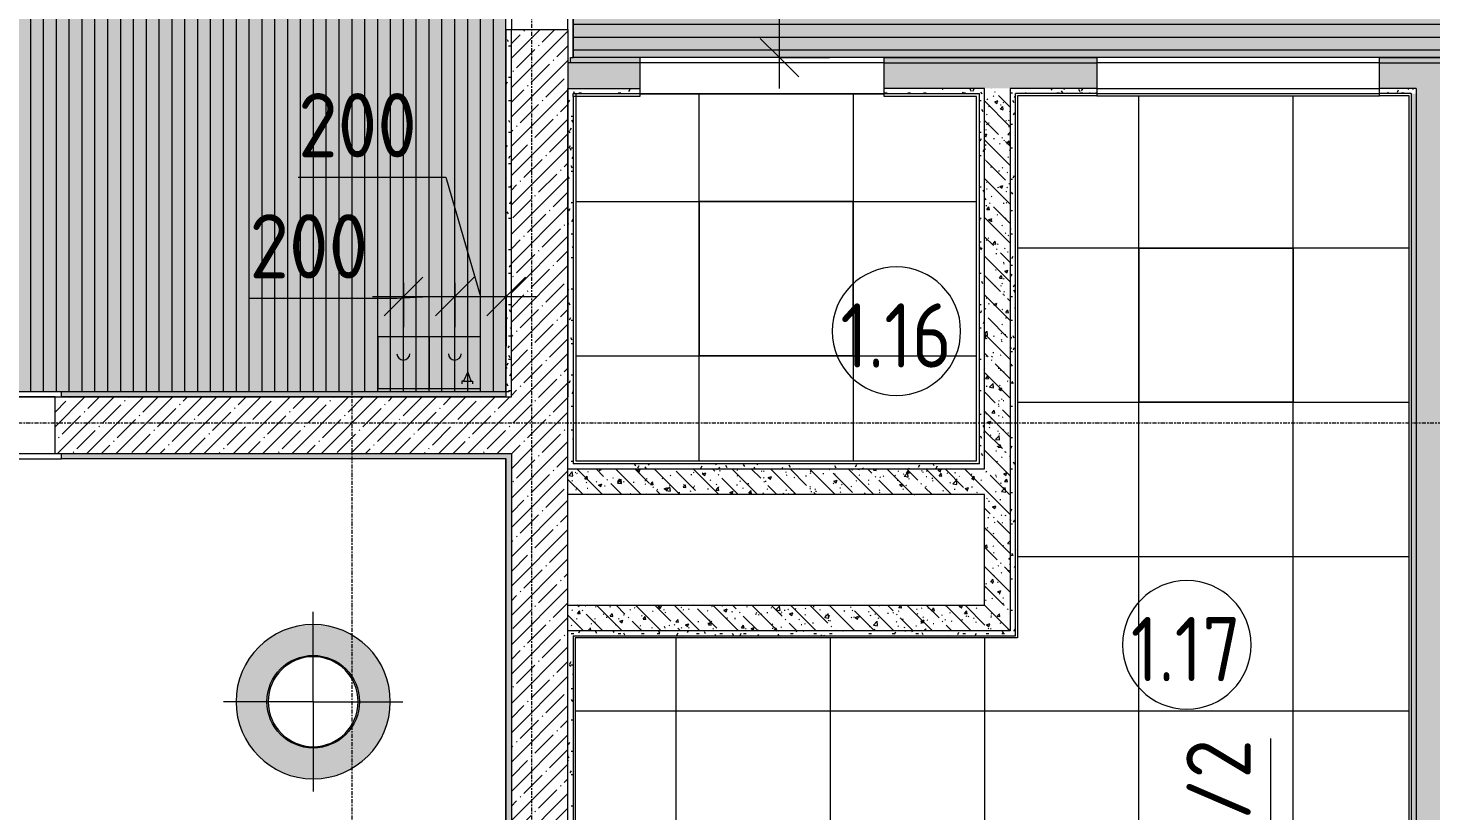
# Model space of a CAD drawing. Header units: millimetres. Extents: x 35928 to 232966, y -8553 to 29000.
# Drawn here: x 73600 to 79058, y 6290 to 9335 of the extents above; entities that cross this region are included whole.
import ezdxf

# ---------------------------------------------------------------- set-up
doc = ezdxf.new("R2010")
doc.units = ezdxf.units.MM
doc.linetypes.add('Осевая', pattern=[31.75, 6.35, -4.7625, 15.875, -4.7625])
for name, color, linetype, lineweight in [('A-ANNO-DIMS', 7, 'Continuous', 9), ('A-ANNO-DIMS-100', 7, 'Continuous', 9), ('A-ANNO-NOTE', 7, 'Continuous', 9), ('A-AREA-IDEN', 7, 'Continuous', 9), ('A-CLNG-PATT', 7, 'Continuous', 9), ('A-WALL', 7, 'Continuous', 9), ('I-WALL', 7, 'Continuous', 9), ('Q-SPCQ', 7, 'Continuous', 9), ('Оси-2', 7, 'Осевая', 9)]:
    doc.layers.add(name, color=color, linetype=linetype, lineweight=lineweight)
for name, color, linetype, lineweight, true_color in [('A-CLNG-1', 7, 'Continuous', 9, 0xeaeaea), ('A-WALL-1', 7, 'Continuous', 9, 0x3c3c3c), ('A-WALL-FNSH-1', 7, 'Continuous', 9, 0x3c3c3c), ('E-LITE-EQPM-1', 7, 'Continuous', 9, 0xff8080), ('I-WALL-1', 7, 'Continuous', 9, 0x535353), ('Q-SPCQ-4', 1, 'Continuous', 9, 0xff0000)]:
    doc.layers.add(name, color=color, linetype=linetype, lineweight=lineweight, true_color=true_color)
doc.layers.add('A-CLNG-PATT-1', color=7, linetype='Continuous', lineweight=9, transparency=1)
doc.styles.add('GOST Common', font='GOST_Common.ttf', dxfattribs={"width": 0.9, "height": 250})
doc.styles.add('ISOCPEUR', font='isocpeur.ttf', dxfattribs={"width": 0.9, "height": 250})
doc.dimstyles.new('ISO-2_5_0_9К_БОЛЬШОЙ', dxfattribs={"dimscale": 304.8, "dimtxt": 248.995294, "dimasz": 0.492126, "dimexe": 0.393701, "dimexo": 0.984252, "dimgap": 0, "dimtad": 1, "dimdec": 0, "dimrnd": 10, "dimzin": 0, "dimdsep": 46, "dimtxsty": 'ISOCPEUR', "dimblk1": 'OBLIQUE', "dimblk2": 'OBLIQUE', "dimsah": 1, "dimcen": 0.09, "dimdle": 0.393701, "dimazin": 0, "dimtfac": 1, "dimtdec": 4, "dimtix": 1, "dimtmove": 0, "dimatfit": 3, "dimfxl": 1, "dimtvp": 1, "dimtolj": 1, "dimtzin": 0, "dimarcsym": 2})
doc.dimstyles.new('ISO-2_5_0_9К_БОЛЬШОЙ_1', dxfattribs={"dimscale": 304.8, "dimtxt": 248.995294, "dimasz": 0.492126, "dimexe": 0.393701, "dimexo": 0.984252, "dimgap": 0, "dimtad": 1, "dimdec": 0, "dimrnd": 10, "dimzin": 0, "dimdsep": 46, "dimtxsty": 'ISOCPEUR', "dimblk1": 'OBLIQUE', "dimblk2": 'OBLIQUE', "dimsah": 1, "dimcen": 0.09, "dimdle": 0.393701, "dimazin": 0, "dimtfac": 1, "dimtdec": 4, "dimtix": 1, "dimtmove": 1, "dimatfit": 3, "dimfxl": 1, "dimtvp": 1, "dimtolj": 1, "dimtzin": 0, "dimarcsym": 2})
pattern_1 = [(45, (0, 0), (-57.02463, 57.02463), []), (45, (57.025, 0), (-57.02463, 57.02463), [100.806, -20.161, 3.353, -16.808])]
pattern_2 = [(135, (0, 0), (-75.43415, -75.43415), [106.68, -17.78, 3.556, -17.78]), (135, (0, 75.39), (-75.43415, -75.43415), []), (50, (0, 0), (127.52922, -11.15758), [13.335, -146.685]), (355, (0, 0), (-24.66966, 133.74002), [10.668, -117.348]), (100.451, (10.63, -0.93), (102.85973, 122.58178), [11.333, -124.663]), (46.184, (0, 35.56), (189.75516, -29.43036), [20.002, -220.027]), (96.636, (15.81, 33.1), (166.1822, 173.1996), [17, -186.995]), (351.184, (0, 35.56), (166.18393, 173.19757), [16.002, -176.022]), (21, (17.78, 26.67), (106.13027, -71.58603), [13.335, -146.685]), (326, (17.78, 26.67), (43.26188, 128.93175), [10.668, -117.348]), (71.451, (26.62, 20.7), (149.39198, 57.34505), [11.333, -124.663]), (37.5, (0, 0), (2.162228, 59.188357), [3.353, -112.573, 3.353, -115.773, -117.792]), (37.5, (0, 0), (2.162228, 59.188357), [-235.052, 3.353, -114.44]), (7.5, (0, 0), (46.773857, 70.12615), [3.353, -64.567, 3.353, -109.906, -44.894]), (7.5, (0, 0), (46.773857, 70.12615), [-181.178, 3.353, -41.542]), (327.5, (-39.65, 0), (94.91367, -4.010093), [3.353, -41.097, 3.353, -135.331, -184.023]), (327.5, (-39.65, 0), (94.91367, -4.010093), [-183.134, 3.353, -180.67]), (317.5, (-57.43, 0), (103.69057, 17.79882), [3.353, -54.432, 3.353, -88.748, -130.683]), (317.5, (-57.43, 0), (103.69057, 17.79882), [-149.885, 3.353, -127.33])]
pattern_3 = [(0, (0, 0), (121.92, 30.48), [10.058, -81.382, 10.058, -81.382, -487.68]), (0, (0, 0), (121.92, 30.48), [-182.88, 10.058, -172.822, 10.058, -81.382, -213.36]), (0, (0, 0), (121.92, 30.48), [-457.2, 10.058, -50.902, 10.058, -142.342]), (120, (45.72, 15.24), (-87.356454, 90.345817), [10.058, -81.382, 10.058, -81.382, -487.68]), (120, (45.72, 15.24), (-87.356454, 90.345817), [-182.88, 10.058, -172.822, 10.058, -81.382, -213.36]), (120, (45.72, 15.24), (-87.356454, 90.345817), [-457.2, 10.058, -50.902, 10.058, -142.342]), (240, (60.96, 76.2), (-34.563546, -120.825817), [10.058, -81.382, 10.058, -81.382, -487.68]), (240, (60.96, 76.2), (-34.563546, -120.825817), [-182.88, 10.058, -172.822, 10.058, -81.382, -213.36]), (240, (60.96, 76.2), (-34.563546, -120.825817), [-457.2, 10.058, -50.902, 10.058, -142.342])]

# ---------------------------------------------------------------- blocks, each defined once
blk = doc.blocks.new('Дистанционный пожарный извещатель - Монтируемые на перекрытии-30348713-Сводный план потолков 1 этажа в осях 12-23')
at = {"layer": 'Q-SPCQ'}
for p, q in [((0, 200), (-200, 200)), ((-200, 200), (-200, 0)), ((0, 0), (0, 200)), ((-100, 50), (-100, 110)), ((-49.9, 64.5), (-66.8, 28.2)), ((-36.8, 28.2), (-49.9, 64.5)), ((-200, 0), (0, 0)), ((-72.6, 28.2), (-72.6, 18.2)), ((-66.8, 28.2), (-72.6, 28.2)), ((-66.8, 28.2), (-36.8, 28.2)), ((-36.8, 28.2), (-31.8, 28.2)), ((-31.8, 28.2), (-31.8, 18.2))]:
    blk.add_line(p, q, dxfattribs=at)
blk.add_arc((-100, 135), 25, 180, 360, dxfattribs=at)
blk = doc.blocks.new('Извещатель пожарный ручной - Монтируемые на перекрытии-30340863-Сводный план потолков 1 этажа в осях 12-23')
at = {"layer": 'Q-SPCQ'}
for p, q in [((0, 200), (-200, 200)), ((-200, 200), (-200, 0)), ((0, 0), (0, 200)), ((-100, 50), (-100, 110)), ((-200, 0), (0, 0))]:
    blk.add_line(p, q, dxfattribs=at)
blk.add_arc((-100, 135), 25, 180, 360, dxfattribs=at)
blk = doc.blocks.new('TLGD - TLGD01 OL ECP-31314376-Сводный план потолков 1 этажа в осях 12-23')
at = {"layer": 'E-LITE-EQPM-1'}
for p, q in [((300, 300), (-300, 300)), ((-300, 300), (-300, -300)), ((300, 300), (-300, 300)), ((-300, 300), (-300, -300)), ((-300, -300), (-300, 300)), ((-300, 300), (300, 300)), ((300, 300), (-300, 300)), ((-300, 300), (-300, -300)), ((300, -300), (300, 300)), ((300, -300), (300, 300)), ((300, 300), (300, -300)), ((300, -300), (300, 300)), ((-300, -300), (300, -300)), ((-300, -300), (300, -300)), ((300, -300), (-300, -300)), ((-300, -300), (300, -300))]:
    blk.add_line(p, q, dxfattribs=at)
blk = doc.blocks.new('DIMBLOCK45-Сводный план потолков 1 этажа в осях 12-23')
at = {"layer": 'A-ANNO-DIMS-100', "lineweight": 20}
for p, q in [((76523.3, 10124.5), (76448.3, 10199.5)), ((76523.3, 10124.5), (76598.3, 10049.5)), ((76523.3, 9220), (76448.3, 9295)), ((76523.3, 9220), (76598.3, 9145))]:
    blk.add_line(p, q, dxfattribs=at)
at = {"layer": 'A-ANNO-DIMS-100'}
for p, q in [((76381.8, 10124.5), (76643.3, 10124.5)), ((76523.3, 10124.5), (76381.8, 10124.5)), ((76523.3, 9100), (76523.3, 10124.5)), ((76717.2, 9220), (76403.3, 9220)), ((76523.3, 9220), (76717.2, 9220))]:
    blk.add_line(p, q, dxfattribs=at)
at = {"layer": 'A-ANNO-DIMS-100', "color": 0, "insert": (76196.7, 9456.8), "char_height": 250, "width": 517.144, "attachment_point": 1, "rotation": 90, "line_spacing_factor": 1.149209, "style": 'ISOCPEUR'}
blk.add_mtext('1/2', dxfattribs=at)
blk = doc.blocks.new('_Oblique')
at = {"color": 0, "linetype": 'ByBlock', "lineweight": -2}
blk.add_line((-0.5, -0.5), (0.5, 0.5), dxfattribs=at)
blk = doc.blocks.new('Марка_Помещения - Номер-25198446-Сводный план потолков 1 этажа в осях 12-23')
at = {"layer": 'A-AREA-IDEN'}
for start, end in [(360, 180), (180, 360)]:
    blk.add_arc((0, 0), 2.5, start, end, dxfattribs=at)
blk = doc.blocks.new('DIMBLOCK58-Сводный план потолков 1 этажа в осях 12-23')
at = {"layer": 'A-ANNO-DIMS-100', "lineweight": 20}
for p, q in [((75060, 8291.2), (75135, 8366.2)), ((75260, 8291.2), (75335, 8366.2)), ((75060, 8291.2), (74985, 8216.2)), ((75260, 8291.2), (75185, 8216.2))]:
    blk.add_line(p, q, dxfattribs=at)
at = {"layer": 'A-ANNO-DIMS-100'}
for p, q in [((75060, 8343.5), (75060, 8171.2)), ((75060, 8291.2), (75060, 8343.5)), ((75260, 8343.5), (75260, 8171.2)), ((75260, 8291.2), (75260, 8343.5)), ((74461, 8284.4), (75035.1, 8284.4)), ((74940, 8291.2), (75260, 8291.2)), ((75035.1, 8284.4), (75160, 8291.2))]:
    blk.add_line(p, q, dxfattribs=at)
at = {"layer": 'A-ANNO-DIMS-100', "color": 0, "insert": (74461, 8611.1), "char_height": 250, "width": 568.858, "attachment_point": 1, "line_spacing_factor": 1.149209, "style": 'ISOCPEUR'}
blk.add_mtext('200', dxfattribs=at)
blk = doc.blocks.new('DIMBLOCK59-Сводный план потолков 1 этажа в осях 12-23')
at = {"layer": 'A-ANNO-DIMS-100'}
for p, q in [((74650.4, 8755.6), (75224.5, 8755.6)), ((75224.5, 8755.6), (75360, 8291.2)), ((75460, 8097.2), (75460, 8411.2)), ((75260, 8343.5), (75260, 8171.2)), ((75260, 8291.2), (75260, 8343.5)), ((75260, 8291.2), (75580, 8291.2)), ((75460, 8291.2), (75460, 8097.2))]:
    blk.add_line(p, q, dxfattribs=at)
at = {"layer": 'A-ANNO-DIMS-100', "lineweight": 20}
for p, q in [((75260, 8291.2), (75335, 8366.2)), ((75460, 8291.2), (75535, 8366.2)), ((75260, 8291.2), (75185, 8216.2)), ((75460, 8291.2), (75385, 8216.2))]:
    blk.add_line(p, q, dxfattribs=at)
at = {"layer": 'A-ANNO-DIMS-100', "color": 0, "insert": (74650.4, 9082.2), "char_height": 250, "width": 568.858, "attachment_point": 1, "line_spacing_factor": 1.149209, "style": 'ISOCPEUR'}
blk.add_mtext('200', dxfattribs=at)
blk = doc.blocks.new('DIMBLOCK158-Сводный план потолков 1 этажа в осях 12-23')
at = {"layer": 'A-ANNO-DIMS-100'}
for p, q in [((78433, 6571.9), (78433, 6041)), ((78433, 5779.5), (78433, 6199.5)), ((78626.9, 6079.5), (78313, 6079.5)), ((78433, 6079.5), (78626.9, 6079.5)), ((78433, 6041), (78433, 5929.5)), ((78626.9, 5779.5), (78313, 5779.5)), ((78433, 5779.5), (78626.9, 5779.5))]:
    blk.add_line(p, q, dxfattribs=at)
at = {"layer": 'A-ANNO-DIMS-100', "lineweight": 20}
for p, q in [((78433, 6079.5), (78358, 6154.5)), ((78433, 6079.5), (78508, 6004.5)), ((78433, 5779.5), (78358, 5854.5)), ((78433, 5779.5), (78508, 5704.5))]:
    blk.add_line(p, q, dxfattribs=at)
at = {"layer": 'A-ANNO-DIMS-100', "color": 0, "insert": (78106.3, 6141), "char_height": 250, "width": 517.144, "attachment_point": 1, "rotation": 90, "line_spacing_factor": 1.149209, "style": 'ISOCPEUR'}
blk.add_mtext('1/2', dxfattribs=at)

msp = doc.modelspace()

# ---------------------------------------------------------------- hatches: boundary and pattern name
at = {"layer": 'A-CLNG-PATT'}
h = msp.add_hatch(dxfattribs=at)
h.set_pattern_fill('FP_70', color=256, style=0, pattern_type=2)
h.set_pattern_definition([(0, (79139, 11300), (0, -50), [])])
h.paths.add_polyline_path([(80629, 9221), (80629, 10879), (80329, 10879), (80329, 11571), (82557, 11571), (82557, 13379), (77300.8, 13379), (77300.8, 12882.6), (77311.9, 12898.7), (77348, 12930.7), (77390.7, 12953.1), (77437.5, 12964.7), (77485.7, 12964.7), (77532.5, 12953.1), (77575.2, 12930.7), (77611.3, 12898.7), (77638.7, 12859.1), (77655.8, 12814), (77661.6, 12766.1), (77655.8, 12718.3), (77638.7, 12673.2), (77611.3, 12633.5), (77575.2, 12601.5), (77532.5, 12579.1), (77485.7, 12567.6), (77437.5, 12567.6), (77390.7, 12579.1), (77348, 12601.5), (77311.9, 12633.5), (77300.8, 12649.6), (77300.8, 11029), (76001, 11029), (76001, 10879), (75721, 10879), (75721, 10241), (75732.1, 10257.1), (75768.2, 10289.1), (75810.9, 10311.5), (75857.7, 10323), (75907.1, 10322.8), (75952.7, 10311.5), (75995.4, 10289.1), (76031.5, 10257.1), (76058.9, 10217.4), (76076, 10172.4), (76081.8, 10124.5), (76076, 10076.6), (76058.9, 10031.6), (76031.5, 9991.9), (75995.4, 9959.9), (75952.7, 9937.5), (75905.9, 9926), (75857.7, 9926), (75810.9, 9937.5), (75768.2, 9959.9), (75732.1, 9991.9), (75721, 10008), (75721, 9221), (80449.7, 9221)])
h = msp.add_hatch(dxfattribs=at)
h.set_pattern_fill('FP_68', color=256, style=0, pattern_type=2)
h.set_pattern_definition([(90, (54560, 11273.553), (50, -3e-15), [])])
h.paths.add_polyline_path([(75365.9, 7921), (75459, 7921), (75459, 10879), (61939, 10879), (61939, 11349), (61381, 11349), (61381, 10879), (51689, 10879), (51689, 11679), (45931, 11679), (45931, 10879), (42401, 10879), (42401, 10209), (38761, 10209), (38761, 7921), (68010, 7921), (68010, 7941), (68110, 7941), (68110, 7921), (68760, 7921), (68760, 7941), (68860, 7941), (68860, 7921), (74639.6, 7921)])
h.paths.add_polyline_path([(57610, 9400), (57615.8, 9447.9), (57632.9, 9492.9), (57660.3, 9532.6), (57696.4, 9564.6), (57739.1, 9587), (57785.9, 9598.5), (57834.1, 9598.5), (57880.9, 9587), (57923.6, 9564.6), (57959.7, 9532.6), (57987.1, 9492.9), (58004.2, 9447.9), (58010, 9400), (58004.2, 9352.1), (57987.1, 9307.1), (57959.7, 9267.4), (57923.6, 9235.4), (57880.9, 9213), (57834.1, 9201.5), (57785.9, 9201.5), (57739.1, 9213), (57696.4, 9235.4), (57660.3, 9267.4), (57632.9, 9307.1), (57615.8, 9352.1), (57613.6, 9370.1)])
h.paths.add_polyline_path([(57434.1, 9201.5), (57385.9, 9201.5), (57339.1, 9213), (57296.4, 9235.4), (57260.3, 9267.4), (57232.9, 9307.1), (57215.8, 9352.1), (57210, 9400), (57215.8, 9447.9), (57232.9, 9492.9), (57260.3, 9532.6), (57296.4, 9564.6), (57339.1, 9587), (57385.9, 9598.5), (57434.1, 9598.5), (57480.9, 9587), (57523.6, 9564.6), (57559.7, 9532.6), (57587.1, 9492.9), (57604.2, 9447.9), (57610, 9400), (57604.2, 9352.1), (57587.1, 9307.1), (57559.7, 9267.4), (57523.6, 9235.4), (57480.9, 9213)])
h = msp.add_hatch(dxfattribs=at)
h.set_pattern_fill('FP_62', color=256, style=0, pattern_type=2)
h.set_pattern_definition([(270, (77321.2, 6679.5), (600, 4e-14), []), (0, (77321.2, 6679.5), (0, 600), [])])
h.paths.add_polyline_path([(78919.5, 3798), (78972.5, 3798), (78972.5, 9072), (77448.9, 9072), (77448.9, 6962.6), (75728, 6962.6), (75728, 4153), (76204.4, 4153), (76204.4, 4150), (76279.4, 4149.1), (76279.4, 4075), (76282.4, 4075), (76282.4, 3798), (77980, 3798)])
h.paths.add_polyline_path([(78521.2, 5479.5), (77921.2, 5479.5), (77921.2, 6079.5), (78521.2, 6079.5)])
h.paths.add_polyline_path([(76721.2, 5479.5), (76121.2, 5479.5), (76121.2, 6079.5), (76721.2, 6079.5)])
h.paths.add_polyline_path([(78521.2, 7879.5), (77921.2, 7879.5), (77921.2, 8479.5), (78521.2, 8479.5), (78521.2, 8141.4)])
h = msp.add_hatch(dxfattribs=at)
h.set_pattern_fill('FP_63', color=256, style=0, pattern_type=2)
h.set_pattern_definition([(180, (76210.45, 8060.3), (-7e-14, -600), []), (270, (76210.45, 8060.3), (600, 4e-14), [])])
h.paths.add_polyline_path([(77289.9, 7651.6), (77289.9, 9069), (76930, 9070), (76930, 9080), (75980, 9080), (75980, 9069), (75731, 9069), (75731, 7651.6), (77288, 7651.6)])
h.paths.add_polyline_path([(76810.4, 8060.3), (76210.4, 8060.3), (76210.4, 8660.3), (76810.4, 8660.3), (76810.4, 8141.4)])
at = {"layer": 'A-CLNG-PATT-1'}
msp.add_hatch(color=256, dxfattribs=at).paths.add_polyline_path([(80628.5, 9221), (80628.5, 10879), (80328.5, 10879), (80328.5, 11571), (82556.5, 11571), (82556.5, 13380), (77300.3, 13380), (77300.3, 12881.9), (77311.9, 12898.7), (77348, 12930.7), (77390.7, 12953.1), (77437.5, 12964.7), (77485.7, 12964.7), (77532.5, 12953.1), (77575.2, 12930.7), (77611.3, 12898.7), (77638.7, 12859.1), (77655.8, 12814), (77661.6, 12766.1), (77655.8, 12718.3), (77638.7, 12673.2), (77611.3, 12633.5), (77575.2, 12601.5), (77532.5, 12579.1), (77485.7, 12567.6), (77437.5, 12567.6), (77390.7, 12579.1), (77348, 12601.5), (77311.9, 12633.5), (77300.3, 12650.3), (77300.3, 11029), (76000.5, 11029), (76000.5, 10879), (75720.5, 10879), (75720.5, 10240.3), (75732.1, 10257.1), (75768.2, 10289.1), (75810.9, 10311.5), (75857.7, 10323), (75906.6, 10322.9), (75952.7, 10311.5), (75995.4, 10289.1), (76031.5, 10257.1), (76058.9, 10217.4), (76076, 10172.4), (76081.8, 10124.5), (76076, 10076.6), (76058.9, 10031.6), (76031.5, 9991.9), (75995.4, 9959.9), (75952.7, 9937.5), (75905.9, 9926), (75857.7, 9926), (75810.9, 9937.5), (75768.2, 9959.9), (75732.1, 9991.9), (75720.5, 10008.7), (75720.5, 9221), (80449.7, 9221)])
h = msp.add_hatch(color=256, dxfattribs=at)
h.paths.add_polyline_path([(75365.9, 7921), (75459, 7921), (75459, 10879), (61939, 10879), (61939, 11349), (61381, 11349), (61381, 10879), (51689, 10879), (51689, 11679), (45931, 11679), (45931, 10879), (42401, 10879), (42401, 10209), (38761, 10209), (38761, 7921), (68010, 7921), (68010, 7941), (68110, 7941), (68110, 7921), (68760, 7921), (68760, 7941), (68860, 7941), (68860, 7921), (74639.6, 7921)])
h.paths.add_polyline_path([(57610, 9400), (57615.8, 9447.9), (57632.9, 9492.9), (57660.3, 9532.6), (57696.4, 9564.6), (57739.1, 9587), (57785.9, 9598.5), (57834.1, 9598.5), (57880.9, 9587), (57923.6, 9564.6), (57959.7, 9532.6), (57987.1, 9492.9), (58004.2, 9447.9), (58010, 9400), (58004.2, 9352.1), (57987.1, 9307.1), (57959.7, 9267.4), (57923.6, 9235.4), (57880.9, 9213), (57834.1, 9201.5), (57785.9, 9201.5), (57739.1, 9213), (57696.4, 9235.4), (57660.3, 9267.4), (57632.9, 9307.1), (57615.8, 9352.1), (57613.6, 9370.1)])
h.paths.add_polyline_path([(57434.1, 9201.5), (57385.9, 9201.5), (57339.1, 9213), (57296.4, 9235.4), (57260.3, 9267.4), (57232.9, 9307.1), (57215.8, 9352.1), (57210, 9400), (57215.8, 9447.9), (57232.9, 9492.9), (57260.3, 9532.6), (57296.4, 9564.6), (57339.1, 9587), (57385.9, 9598.5), (57434.1, 9598.5), (57480.9, 9587), (57523.6, 9564.6), (57559.7, 9532.6), (57587.1, 9492.9), (57604.2, 9447.9), (57610, 9400), (57604.2, 9352.1), (57587.1, 9307.1), (57559.7, 9267.4), (57523.6, 9235.4), (57480.9, 9213)])
h = msp.add_hatch(color=256, dxfattribs=at)
h.paths.add_polyline_path([(74709, 6414.9), (74767.5, 6420.6), (74823.8, 6437.7), (74875.7, 6465.4), (74921.1, 6502.7), (74958.4, 6548.2), (74986.2, 6600), (75003.2, 6656.3), (75009, 6714.9), (75003.2, 6773.4), (74986.2, 6829.7), (74958.4, 6881.5), (74921.1, 6927), (74875.7, 6964.3), (74823.8, 6992), (74767.5, 7009.1), (74709, 7014.9), (74650.5, 7009.1), (74594.2, 6992), (74542.3, 6964.3), (74496.9, 6927), (74459.6, 6881.5), (74431.8, 6829.7), (74414.8, 6773.4), (74409, 6714.9), (74414.8, 6656.3), (74431.8, 6600), (74459.6, 6548.2), (74496.9, 6502.7), (74542.3, 6465.4), (74594.2, 6437.7), (74650.5, 6420.6)])
h.paths.add_polyline_path([(74709, 6539.9), (74663.7, 6545.8), (74621.5, 6563.3), (74585.3, 6591.1), (74557.4, 6627.4), (74540, 6669.6), (74534, 6714.9), (74540, 6760.1), (74557.4, 6802.4), (74585.3, 6838.6), (74621.5, 6866.4), (74663.7, 6883.9), (74709, 6889.9), (74754.3, 6883.9), (74796.5, 6866.4), (74832.7, 6838.6), (74860.6, 6802.4), (74878, 6760.1), (74884, 6714.9), (74878, 6669.6), (74860.6, 6627.4), (74832.7, 6591.1), (74796.5, 6563.3), (74754.3, 6545.8)])
at = {"layer": 'I-WALL'}
h = msp.add_hatch(dxfattribs=at)
h.set_pattern_fill('FP_1', color=256, style=0, pattern_type=2)
h.set_pattern_definition(pattern_1)
h.paths.add_polyline_path([(75700, 7900), (75700, 9330), (75480, 9330), (75480, 7900)])
h.paths.add_polyline_path([(75680, 10830), (75700, 10830), (75700, 10900), (75680, 10900)])
h = msp.add_hatch(dxfattribs=at)
h.set_pattern_fill('FP_58', color=256, style=0, pattern_type=2)
h.set_pattern_definition(pattern_3)
h.paths.add_polyline_path([(75480, 7900), (75480, 9330), (75460, 9330), (75460, 7900)])
h = msp.add_hatch(dxfattribs=at)
h.set_pattern_fill('FP_22', color=256, style=0, pattern_type=2)
h.set_pattern_definition(pattern_2)
h.paths.add_polyline_path([(81176, 9100), (81830, 9100), (81830, 9200), (80265, 9200), (80265, 9100), (80449.7, 9100)])
h.paths.add_polyline_path([(78997.2, 9100), (79165, 9100), (79165, 9200), (78858, 9200), (78858, 9100)])
h.paths.add_polyline_path([(77758, 9100), (77758, 9200), (76930, 9200), (76930, 9100), (77544.7, 9100)])
h.paths.add_polyline_path([(75980, 9100), (75980, 9200), (75700, 9200), (75700, 9100), (75729, 9100)])
h = msp.add_hatch(dxfattribs=at)
h.set_pattern_fill('FP_58', color=256, style=0, pattern_type=2)
h.set_pattern_definition(pattern_3)
h.paths.add_polyline_path([(80630, 9200), (80630, 9220), (80265, 9220), (80265, 9200), (80449.7, 9200)])
h.paths.add_polyline_path([(79165, 9200), (79165, 9220), (78858, 9220), (78858, 9200), (78997.2, 9200)])
h.paths.add_polyline_path([(77758, 9200), (77758, 9220), (76930, 9220), (76930, 9200), (77544.7, 9200)])
h.paths.add_polyline_path([(75710, 9200), (75980, 9200), (75980, 9220), (75710, 9220)])
h = msp.add_hatch(dxfattribs=at)
h.set_pattern_fill('FP_58', color=256, style=0, pattern_type=2)
h.set_pattern_definition(pattern_3)
h.paths.add_polyline_path([(75700, 7640.6), (75720, 7640.6), (75720, 9100), (75700, 9100), (75700, 7677.1)])
h = msp.add_hatch(dxfattribs=at)
h.set_pattern_fill('FP_58', color=256, style=0, pattern_type=2)
h.set_pattern_definition(pattern_3)
h.paths.add_polyline_path([(75731, 9080), (75980, 9080), (75980, 9100), (75720, 9100), (75720, 9080), (75729, 9080)])
h.paths.add_polyline_path([(77320.9, 9080), (77320.9, 9100), (76930, 9100), (76930, 9080), (77300.9, 9080)])
h = msp.add_hatch(dxfattribs=at)
h.set_pattern_fill('FP_58', color=256, style=0, pattern_type=2)
h.set_pattern_definition(pattern_3)
h.paths.add_polyline_path([(77320.9, 7620.6), (77320.9, 9080), (77300.9, 9080), (77300.9, 7620.6)])
h = msp.add_hatch(dxfattribs=at)
h.set_pattern_fill('FP_22', color=256, style=0, pattern_type=2)
h.set_pattern_definition(pattern_2)
h.paths.add_polyline_path([(77420.9, 7090.6), (77420.9, 9100), (77320.9, 9100), (77320.9, 7090.6)])
h = msp.add_hatch(dxfattribs=at)
h.set_pattern_fill('FP_58', color=256, style=0, pattern_type=2)
h.set_pattern_definition(pattern_3)
h.paths.add_polyline_path([(77420.9, 6990.6), (77440.9, 6990.6), (77440.9, 9100), (77420.9, 9100), (77420.9, 7212.7)])
h = msp.add_hatch(dxfattribs=at)
h.set_pattern_fill('FP_58', color=256, style=0, pattern_type=2)
h.set_pattern_definition(pattern_3)
h.paths.add_polyline_path([(78997.2, 9080), (79000.5, 9080), (79000.5, 9100), (78858, 9100), (78858, 9080), (78980.5, 9080)])
h.paths.add_polyline_path([(77461.8, 9080), (77758, 9080), (77758, 9100), (77440.9, 9100), (77440.9, 9080)])
h = msp.add_hatch(dxfattribs=at)
h.set_pattern_fill('FP_58', color=256, style=0, pattern_type=2)
h.set_pattern_definition(pattern_3)
h.paths.add_polyline_path([(78980.5, 3790), (79000.5, 3790), (79000.5, 9080), (78980.5, 9080), (78980.5, 3810.9)])
h = msp.add_hatch(dxfattribs=at)
h.set_pattern_fill('FP_22', color=256, style=0, pattern_type=2)
h.set_pattern_definition(pattern_2)
h.paths.add_polyline_path([(79100.5, 3750), (79100.5, 9100), (79000.5, 9100), (79000.5, 3750)])
h = msp.add_hatch(dxfattribs=at)
h.set_pattern_fill('FP_58', color=256, style=0, pattern_type=2)
h.set_pattern_definition(pattern_3)
h.paths.add_polyline_path([(75460, 7900), (75459, 7920), (73730, 7920), (73730, 7900), (75365.9, 7900)])
h.paths.add_polyline_path([(72280, 7900), (72280, 7920), (71660, 7920), (71660, 7900), (71734.6, 7900)])
h.paths.add_polyline_path([(70710, 7900), (70710, 7920), (69360, 7920), (69360, 7900), (70282, 7900)])
h.paths.add_polyline_path([(68260, 7900), (68260, 7920), (66860, 7920), (66860, 7900), (67377, 7900)])
h.paths.add_polyline_path([(65910, 7900), (65910, 7920), (60610, 7920), (60610, 7900), (65410, 7900)])
h.paths.add_polyline_path([(58110, 7900), (58110, 7920), (50710, 7920), (50710, 7900), (57209.3, 7900)])
h.paths.add_polyline_path([(48210, 7900), (48210, 7920), (41840, 7920), (41840, 7900), (47910, 7900)])
h.paths.add_polyline_path([(39052.7, 7900), (39340, 7900), (39340, 7920), (38760, 7920), (38760, 7900), (39040, 7900)])
h = msp.add_hatch(dxfattribs=at)
h.set_pattern_fill('FP_1', color=256, style=0, pattern_type=2)
h.set_pattern_definition(pattern_1)
h.paths.add_polyline_path([(75480, 7680), (75700, 7680), (75700, 7900), (73705, 7900), (73705, 7680), (75365.9, 7680)])
h.paths.add_polyline_path([(72080, 7680), (72305, 7680), (72305, 7900), (72080, 7900)])
h = msp.add_hatch(dxfattribs=at)
h.set_pattern_fill('FP_58', color=256, style=0, pattern_type=2)
h.set_pattern_definition(pattern_3)
h.paths.add_polyline_path([(72280, 7660), (72280, 7680), (72080, 7680), (72080, 7660), (72100, 7660)])
h.paths.add_polyline_path([(73730, 7660), (75460, 7660), (75460, 7680), (73730, 7680)])
h = msp.add_hatch(dxfattribs=at)
h.set_pattern_fill('FP_58', color=256, style=0, pattern_type=2)
h.set_pattern_definition(pattern_3)
h.paths.add_polyline_path([(75480, 140), (75480, 7680), (75460, 7680), (75460, 140)])
h = msp.add_hatch(dxfattribs=at)
h.set_pattern_fill('FP_1', color=256, style=0, pattern_type=2)
h.set_pattern_definition(pattern_1)
h.paths.add_polyline_path([(75700, 4060), (75700, 7680), (75480, 7680), (75480, 4060)])
h = msp.add_hatch(dxfattribs=at)
h.set_pattern_fill('FP_58', color=256, style=0, pattern_type=2)
h.set_pattern_definition(pattern_3)
h.paths.add_polyline_path([(77300.9, 7620.6), (77300.9, 7640.6), (75700, 7640.6), (75700, 7620.6), (76092.2, 7620.6)])
h = msp.add_hatch(dxfattribs=at)
h.set_pattern_fill('FP_22', color=256, style=0, pattern_type=2)
h.set_pattern_definition(pattern_2)
h.paths.add_polyline_path([(77320.9, 7520.6), (77320.9, 7620.6), (75700, 7620.6), (75700, 7520.6), (76092.2, 7520.6)])
h = msp.add_hatch(dxfattribs=at)
h.set_pattern_fill('FP_22', color=256, style=0, pattern_type=2)
h.set_pattern_definition(pattern_2)
h.paths.add_polyline_path([(77420.9, 6990.6), (77420.9, 7090.6), (75700, 7090.6), (75700, 6990.6), (76092.2, 6990.6)])
h = msp.add_hatch(dxfattribs=at)
h.set_pattern_fill('FP_58', color=256, style=0, pattern_type=2)
h.set_pattern_definition(pattern_3)
h.paths.add_polyline_path([(75700, 4145), (75720, 4145), (75720, 6990.6), (75700, 6990.6), (75700, 4150)])
h = msp.add_hatch(dxfattribs=at)
h.set_pattern_fill('FP_58', color=256, style=0, pattern_type=2)
h.set_pattern_definition(pattern_3)
h.paths.add_polyline_path([(77440.9, 6970.6), (77440.9, 6990.6), (75720, 6990.6), (75720, 6970.6), (76092.2, 6970.6)])

# ---------------------------------------------------------------- linework, layer by layer
at = {"layer": 'A-ANNO-NOTE'}
for q in [(74709, 7063.8), (74360.1, 6714.9), (74709, 6366), (75057.9, 6714.9)]:
    msp.add_line((74709, 6714.9), q, dxfattribs=at)
msp.add_circle((74709, 6714.9), 180, dxfattribs=at)
at = {"layer": 'A-CLNG-1'}
for p, q in [((75459, 7921), (75459, 10879)), ((75720.5, 10008.7), (75720.5, 9221)), ((75721, 9221), (75721, 10008)), ((80629, 9221), (75720.5, 9221)), ((76210.4, 8060.3), (76210.4, 8660.3)), ((76210.4, 8660.3), (76810.4, 8660.3)), ((76810.4, 8660.3), (76810.4, 8060.3)), ((77921.2, 7879.5), (77921.2, 8479.5)), ((77921.2, 8479.5), (78521.2, 8479.5)), ((78521.2, 8479.5), (78521.2, 7879.5)), ((76810.4, 8060.3), (76210.4, 8060.3)), ((69360, 7921), (75459, 7921)), ((78521.2, 7879.5), (77921.2, 7879.5))]:
    msp.add_line(p, q, dxfattribs=at)
for radius, start, end in [(300, 0, 180), (300, 0, 180), (175, 0, 180), (175, 0, 180), (300, 180, 360), (300, 180, 360), (175, 180, 0), (175, 180, 0)]:
    msp.add_arc((74709, 6714.9), radius, start, end, dxfattribs=at)
at = {"layer": 'A-WALL'}
for p, q in [((75480, 7900), (75480, 9330)), ((75700, 9100), (75700, 9100)), ((75700, 9100), (75980, 9100)), ((75720, 9080), (75731, 9080)), ((75720, 9069), (75720, 7640.6)), ((77320.9, 9100), (76930, 9100)), ((76930, 9080), (77300.9, 9080)), ((77300.9, 7640.6), (77300.9, 9080)), ((77758, 9080), (77440.9, 9080)), ((77440.9, 6970.6), (77440.9, 9080)), ((78980.5, 9080), (78858, 9080)), ((78980.5, 9080), (78980.5, 3790)), ((75460, 7660), (73730, 7660)), ((75459, 7659), (75460, 7659)), ((77300.9, 7640.6), (75720, 7640.6)), ((75720, 6970.6), (75720, 4352.8)), ((75720, 6970.6), (77440.9, 6970.6))]:
    msp.add_line(p, q, dxfattribs=at)
at = {"layer": 'A-WALL-1'}
for p, q in [((75460, 9330), (75700, 9330)), ((75460, 7900), (75460, 9330)), ((75700, 9330), (75700, 7900)), ((75980, 9200), (75700, 9200)), ((75710, 9220), (75720.5, 9220)), ((75710, 9200), (75710, 9220)), ((75980, 9220), (75980, 9080)), ((76930, 9080), (76930, 9220)), ((76930, 9220), (77758, 9220)), ((76930, 9200), (77758, 9200)), ((77758, 9220), (77758, 9080)), ((78858, 9080), (78858, 9220)), ((78858, 9220), (79165, 9220)), ((78858, 9200), (79165, 9200)), ((75700, 4060), (75700, 9100)), ((77320.9, 7620.6), (77320.9, 9100)), ((77758, 9100), (77420.9, 9100)), ((77420.9, 9100), (77420.9, 6990.6)), ((79000.5, 9100), (78858, 9100)), ((79000.5, 9100), (79000.5, 3750)), ((73730, 7900), (73730, 7920)), ((73705, 7680), (73705, 7900)), ((73705, 7900), (75480, 7900)), ((75460, 7900), (73730, 7900)), ((73705, 7680), (75480, 7680)), ((73730, 7660), (73730, 7680)), ((75460, 140), (75460, 7660)), ((75480, 7680), (75480, 4050)), ((75700, 7620.6), (77320.9, 7620.6)), ((77320.9, 7520.6), (75700, 7520.6)), ((77320.9, 7090.6), (77320.9, 7520.6)), ((75700, 7090.6), (77320.9, 7090.6)), ((77420.9, 6990.6), (75700, 6990.6))]:
    msp.add_line(p, q, dxfattribs=at)
at = {"layer": 'A-WALL-FNSH-1'}
for p, q in [((75459, 9330), (75460, 9330)), ((75720.5, 9220), (75720.5, 9221)), ((75980, 9220), (75720.5, 9220)), ((75980, 9221), (75980, 9220)), ((76930, 9220), (76930, 9221)), ((77758, 9221), (77758, 9220)), ((78858, 9220), (78858, 9221)), ((75980, 9069), (75720, 9069)), ((75731, 9080), (75731, 7651.6)), ((75731, 9080), (75980, 9080)), ((75980, 9080), (75980, 9069)), ((76930, 9069), (76930, 9080)), ((77289.9, 9069), (76930, 9069)), ((77289.9, 7651.6), (77289.9, 9069)), ((77758, 9072), (77448.9, 9072)), ((77448.9, 9072), (77448.9, 6962.6)), ((77758, 9080), (77758, 9072)), ((78858, 9072), (78858, 9080)), ((78972.5, 9072), (78858, 9072)), ((78972.5, 3798), (78972.5, 9072)), ((73705, 7920), (73705, 7921)), ((75470, 7920), (73705, 7920)), ((75459, 7921), (75470, 7921)), ((75459, 7920), (75459, 7921)), ((75470, 7921), (75470, 7920)), ((73730, 7659), (73730, 7660)), ((75459, 7659), (73730, 7659)), ((75459, 3656.7), (75459, 7659)), ((75731, 7651.6), (77289.9, 7651.6)), ((75728, 6962.6), (75728, 4150)), ((77448.9, 6962.6), (75728, 6962.6))]:
    msp.add_line(p, q, dxfattribs=at)
at = {"layer": 'I-WALL-1'}
for p, q in [((75480, 10830), (75480, 9330)), ((75700, 9330), (75700, 10044)), ((76930, 9220), (75980, 9220)), ((76930, 9200), (75980, 9200)), ((78858, 9220), (77758, 9220)), ((78858, 9200), (77758, 9200)), ((75720, 9069), (75720, 9080)), ((75980, 9080), (76930, 9080)), ((75980, 9079), (76930, 9079)), ((77758, 9100), (78858, 9100)), ((77758, 9080), (78858, 9080)), ((77758, 9072), (78858, 9072)), ((73705, 7920), (72305, 7920)), ((73705, 7900), (72305, 7900)), ((72305, 7900), (73705, 7900)), ((72280, 7660), (73730, 7660)), ((72280, 7659), (73730, 7659)), ((72305, 7680), (73705, 7680))]:
    msp.add_line(p, q, dxfattribs=at)
at = {"layer": 'Оси-2'}
for p, q in [((75560, 593.7), (75560, 25078.1)), ((74860, 593.7), (74860, 24898.1)), ((39228, 7800), (82300, 7800))]:
    msp.add_line(p, q, dxfattribs=at)

# ---------------------------------------------------------------- block references
at = {"layer": 'A-AREA-IDEN', "xscale": 99.99999999999993, "yscale": 99.99999999999993, "zscale": 99.99999999999993}
for p in [(76978, 8155.7), (78107.9, 6935.9)]:
    msp.add_blockref('Марка_Помещения - Номер-25198446-Сводный план потолков 1 этажа в осях 12-23', p, dxfattribs=at)
at = {"layer": 'E-LITE-EQPM-1'}
for p in [(76510.4, 8360.3), (78221.2, 8179.5)]:
    msp.add_blockref('TLGD - TLGD01 OL ECP-31314376-Сводный план потолков 1 этажа в осях 12-23', p, dxfattribs=at)
at = {"layer": 'Q-SPCQ-4'}
for name, p in [('Извещатель пожарный ручной - Монтируемые на перекрытии-30340863-Сводный план потолков 1 этажа в осях 12-23', (75160, 7933.5)), ('Дистанционный пожарный извещатель - Монтируемые на перекрытии-30348713-Сводный план потолков 1 этажа в осях 12-23', (75360, 7933.5))]:
    msp.add_blockref(name, p, dxfattribs=at)

# ---------------------------------------------------------------- texts
at = {"layer": 'A-AREA-IDEN', "char_height": 250, "width": 548.354, "attachment_point": 1, "style": 'GOST Common'}
for s, insert in [('1.16', (76760, 8264.3)), ('1.17', (77889.8, 7044.5))]:
    msp.add_mtext(s, dxfattribs=dict(at, insert=insert))

# ---------------------------------------------------------------- dimensions: what is measured, and where the dimension line sits
at = {"layer": 'A-ANNO-DIMS'}
dim = msp.add_linear_dim(base=(76523.3, 10124.5), p1=(76417.2, 9220), p2=(76081.8, 10124.5), angle=90, text='1/2', dimstyle='ISO-2_5_0_9К_БОЛЬШОЙ', override={"dimpost": '<>', "dimfxl": 964.681387}, dxfattribs=at)
dim.commit()
dim.dimension.update_dxf_attribs({"geometry": 'DIMBLOCK45-Сводный план потолков 1 этажа в осях 12-23', "text_midpoint": (76398.3, 9672.3)})
for base, p1, p2, override, picture, middle in [((75460, 8291.2), (75260, 8043.5), (75460, 8397.2), {"dimpost": '<>', "dimfxl": 406.321374}, 'DIMBLOCK59-Сводный план потолков 1 этажа в осях 12-23', (74934.9, 8915.6)), ((75260, 8291.2), (75060, 8043.5), (75260, 8043.5), {"dimpost": '<>', "dimfxl": 200}, 'DIMBLOCK58-Сводный план потолков 1 этажа в осях 12-23', (74745.4, 8444.4))]:
    dim = msp.add_linear_dim(base=base, p1=p1, p2=p2, dimstyle='ISO-2_5_0_9К_БОЛЬШОЙ_1', override=override, dxfattribs=at)
    dim.commit()
    dim.dimension.update_dxf_attribs({"geometry": picture, "text_midpoint": middle, "dimtype": 160})
dim = msp.add_linear_dim(base=(78433, 6079.5), p1=(78326.9, 5779.5), p2=(78326.9, 6079.5), angle=90, text='1/2', dimstyle='ISO-2_5_0_9К_БОЛЬШОЙ_1', override={"dimpost": '<>', "dimfxl": 300}, dxfattribs=at)
dim.commit()
dim.dimension.update_dxf_attribs({"geometry": 'DIMBLOCK158-Сводный план потолков 1 этажа в осях 12-23', "text_midpoint": (78273, 6399.5), "dimtype": 160, "text_rotation": 90})

doc.saveas('drawing.dxf')
